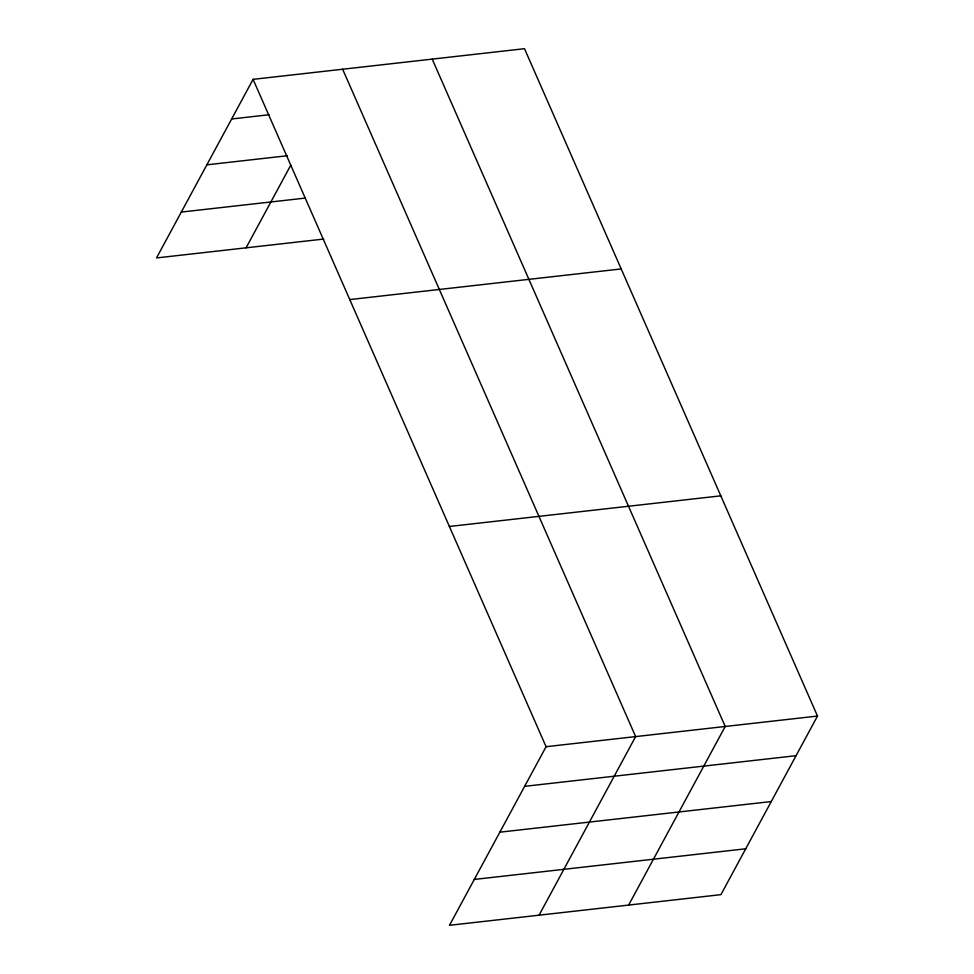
<?xml version="1.0" encoding="UTF-8"?>
<svg xmlns="http://www.w3.org/2000/svg" width="974" height="974" viewBox="0 0 974 974"><rect width="100%" height="100%" fill="white"/><g stroke="black" fill="none" stroke-linecap="round" stroke-linejoin="round"><path stroke-width="1.46" d="M253.082 79.344L546.073 746.705L449.501 925.3L720.918 894.656L817.49 716.06L524.499 48.7L253.082 79.344L156.51 257.94L323.709 239.056M246.081 247.822L290.751 165.215M539.072 915.183L635.632 736.6L342.641 69.227M628.644 905.077L725.204 726.482L432.213 59.122M231.654 118.974L268.97 114.762M206.853 164.825L287.464 155.73M181.31 212.076L305.215 198.087M349.763 299.578L621.181 268.934M449.379 526.471L720.797 495.839M546.073 746.705L817.49 716.06M524.645 786.335L796.062 755.69M499.845 832.186L771.262 801.553M474.301 879.437L745.719 848.792"/></g></svg>
